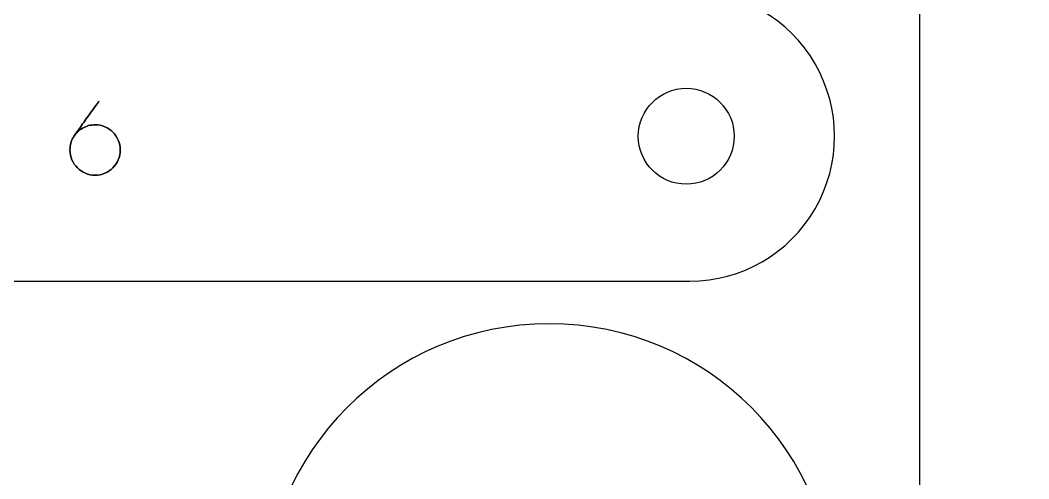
# Model space of a CAD drawing. Header units: centimetres. Extents: x -26.3 to 6, y -21.9 to 0.4.
# Drawn here: x -6.615 to -3.827, y -5.829 to -4.563 of the extents above; entities that cross this region are included whole.
import ezdxf

# ---------------------------------------------------------------- set-up
doc = ezdxf.new("R2010")
doc.units = ezdxf.units.CM
doc.header["$MEASUREMENT"] = 0
doc.layers.add('Layer 1', color=7, linetype='Continuous')

msp = doc.modelspace()

# ---------------------------------------------------------------- linework, layer by layer
at = {"layer": 'Layer 1', "lineweight": -3}
for points, knots in [([(-4.12828, -14.70126), (-4.12828, -14.70126), (-4.1283, -14.71581), (-4.1283, -14.71581), (-4.1283, -14.71581), (-4.1283, -14.98103), (-4.02293, -15.22084), (-3.83539, -15.40837), (-3.83539, -15.40837), (-3.64786, -15.59591), (-3.3935, -15.70126), (-3.12828, -15.70126), (-3.12828, -15.70126), (-3.12828, -15.70126), (4.37172, -15.70126), (4.37172, -15.70126), (4.37172, -15.70126), (4.63693, -15.70126), (4.89129, -15.59591), (5.07882, -15.40837), (5.07882, -15.40837), (5.26635, -15.22084), (5.37172, -14.96648), (5.37172, -14.70127), (5.37172, -14.70127), (5.37172, -14.70126), (5.37172, -2.29126), (5.37172, -2.29126), (5.37172, -2.29126), (5.37172, -1.73898), (4.924, -1.29127), (4.37172, -1.29127), (4.37172, -1.29127), (4.37172, -1.29126), (-3.12828, -1.29126), (-3.12828, -1.29127), (-3.12828, -1.29127), (-3.3935, -1.29127), (-3.64786, -1.39662), (-3.83539, -1.58416), (-3.83539, -1.58416), (-4.02293, -1.77169), (-4.12828, -2.02605), (-4.12828, -2.29126), (-4.12828, -2.29126), (-4.12828, -2.29126), (-4.12828, -14.70126), (-4.12828, -14.70126)], [0, 0, 0, 0, 0.0769231, 0.0769231, 0.0769231, 0.0769231, 0.1538462, 0.1538462, 0.1538462, 0.1538462, 0.2307692, 0.2307692, 0.2307692, 0.2307692, 0.3076923, 0.3076923, 0.3076923, 0.3076923, 0.3846154, 0.3846154, 0.3846154, 0.3846154, 0.4615385, 0.4615385, 0.4615385, 0.4615385, 0.5384615, 0.5384615, 0.5384615, 0.5384615, 0.6153846, 0.6153846, 0.6153846, 0.6153846, 0.6923077, 0.6923077, 0.6923077, 0.6923077, 0.7692308, 0.7692308, 0.7692308, 0.7692308, 0.8461538, 0.8461538, 0.8461538, 0.8461539, 1, 1, 1, 1]), ([(-7.7653, -4.28266), (-7.7653, -4.28266), (-7.77836, -4.27119), (-7.77836, -4.27119), (-7.77836, -4.27119), (-7.57616, -4.42594), (-7.38377, -4.48311), (-7.21442, -4.48311), (-7.21442, -4.48311), (-7.21442, -4.48311), (-4.7642, -4.48311), (-4.7642, -4.48311), (-4.7642, -4.48311), (-4.62129, -4.48311), (-4.48924, -4.55935), (-4.41778, -4.6831), (-4.41778, -4.6831), (-4.34633, -4.80686), (-4.34633, -4.95935), (-4.41778, -5.08311), (-4.41778, -5.08311), (-4.48924, -5.20687), (-4.62129, -5.28311), (-4.7642, -5.28311), (-4.7642, -5.28311), (-4.7642, -5.28311), (-7.19952, -5.28311), (-7.19952, -5.28311), (-7.19952, -5.28311), (-7.36887, -5.28311), (-7.56172, -5.33166), (-7.76392, -5.48641), (-7.76392, -5.48641), (-7.89143, -5.60187), (-8.06738, -5.67552), (-8.29179, -5.67552), (-8.29179, -5.67552), (-8.72828, -5.67552), (-9.08217, -5.32164), (-9.08215, -4.88513), (-9.08215, -4.88513), (-9.08215, -4.44864), (-8.72828, -4.09475), (-8.29176, -4.09477), (-8.29176, -4.09477), (-8.06821, -4.09477), (-7.8927, -4.16791), (-7.7653, -4.28266)], [0, 0, 0, 0, 0.0769231, 0.0769231, 0.0769231, 0.0769231, 0.1538462, 0.1538462, 0.1538462, 0.1538462, 0.2307692, 0.2307692, 0.2307692, 0.2307692, 0.3076923, 0.3076923, 0.3076923, 0.3076923, 0.3846154, 0.3846154, 0.3846154, 0.3846154, 0.4615385, 0.4615385, 0.4615385, 0.4615385, 0.5384615, 0.5384615, 0.5384615, 0.5384615, 0.6153846, 0.6153846, 0.6153846, 0.6153846, 0.6923077, 0.6923077, 0.6923077, 0.6923077, 0.7692308, 0.7692308, 0.7692308, 0.7692308, 0.8461538, 0.8461538, 0.8461538, 0.8461539, 1, 1, 1, 1]), ([(-4.77419, -5.01559), (-4.70101, -5.01562), (-4.64169, -4.95628), (-4.64169, -4.88312), (-4.64169, -4.88312), (-4.64169, -4.80993), (-4.70101, -4.75063), (-4.77419, -4.75063), (-4.77419, -4.75063), (-4.84737, -4.75062), (-4.90669, -4.80993), (-4.90669, -4.88311), (-4.90669, -4.88311), (-4.90669, -4.95628), (-4.84737, -5.01559), (-4.77419, -5.01559)], [0, 0, 0, 0, 0.2, 0.2, 0.2, 0.2, 0.4, 0.4, 0.4, 0.4, 0.6, 0.6, 0.6, 0.6, 1, 1, 1, 1]), ([(-6.39757, -4.78597), (-6.40943, -4.80272), (-6.42034, -4.81795), (-6.43031, -4.83168), (-6.43031, -4.83168), (-6.43445, -4.83752), (-6.43864, -4.84334), (-6.44287, -4.84918), (-6.44287, -4.84918), (-6.4471, -4.85502), (-6.45091, -4.86038), (-6.4543, -4.86527), (-6.4543, -4.86527), (-6.45769, -4.87017), (-6.4606, -4.8744), (-6.46305, -4.87797), (-6.46305, -4.87797), (-6.46549, -4.88155), (-6.46719, -4.88399), (-6.46813, -4.88531), (-6.46813, -4.88531), (-6.47452, -4.89585), (-6.47772, -4.90779), (-6.47772, -4.92115), (-6.47772, -4.92115), (-6.47772, -4.93075), (-6.47589, -4.93973), (-6.47222, -4.94811), (-6.47222, -4.94811), (-6.46855, -4.95647), (-6.46357, -4.96381), (-6.45726, -4.97012), (-6.45726, -4.97012), (-6.45096, -4.97641), (-6.44362, -4.98141), (-6.43525, -4.98508), (-6.43525, -4.98508), (-6.42688, -4.98875), (-6.41789, -4.99058), (-6.4083, -4.99058), (-6.4083, -4.99058), (-6.3987, -4.99058), (-6.38967, -4.98875), (-6.3812, -4.98508), (-6.3812, -4.98508), (-6.37274, -4.98141), (-6.36535, -4.97641), (-6.35905, -4.97012), (-6.35905, -4.97012), (-6.35275, -4.96381), (-6.34776, -4.95647), (-6.34409, -4.94811), (-6.34409, -4.94811), (-6.34042, -4.93973), (-6.33859, -4.93075), (-6.33859, -4.92115), (-6.33859, -4.92115), (-6.33859, -4.91156), (-6.34042, -4.90253), (-6.34409, -4.89406), (-6.34409, -4.89406), (-6.34776, -4.88559), (-6.35275, -4.87821), (-6.35905, -4.87191), (-6.35905, -4.87191), (-6.36535, -4.8656), (-6.37274, -4.86062), (-6.3812, -4.85695), (-6.3812, -4.85695), (-6.38967, -4.85328), (-6.3987, -4.85145), (-6.4083, -4.85145), (-6.4083, -4.85145), (-6.42071, -4.85145), (-6.43224, -4.85455), (-6.44287, -4.86076), (-6.44287, -4.86076), (-6.4535, -4.86697), (-6.46192, -4.87515), (-6.46813, -4.88531), (-6.46813, -4.88531), (-6.46192, -4.87515), (-6.4535, -4.86697), (-6.44287, -4.86076), (-6.44287, -4.86076), (-6.43224, -4.85455), (-6.42071, -4.85145), (-6.4083, -4.85145), (-6.4083, -4.85145), (-6.3987, -4.85145), (-6.38967, -4.85328), (-6.3812, -4.85695), (-6.3812, -4.85695), (-6.37274, -4.86062), (-6.36535, -4.8656), (-6.35905, -4.87191), (-6.35905, -4.87191), (-6.35275, -4.87821), (-6.34776, -4.88559), (-6.34409, -4.89406), (-6.34409, -4.89406), (-6.34042, -4.90253), (-6.33859, -4.91156), (-6.33859, -4.92115), (-6.33859, -4.92115), (-6.33859, -4.93075), (-6.34042, -4.93973), (-6.34409, -4.94811), (-6.34409, -4.94811), (-6.34776, -4.95647), (-6.35275, -4.96381), (-6.35905, -4.97012), (-6.35905, -4.97012), (-6.36535, -4.97641), (-6.37274, -4.98141), (-6.3812, -4.98508), (-6.3812, -4.98508), (-6.38967, -4.98875), (-6.3987, -4.99058), (-6.4083, -4.99058), (-6.4083, -4.99058), (-6.41789, -4.99058), (-6.42688, -4.98875), (-6.43525, -4.98508), (-6.43525, -4.98508), (-6.44362, -4.98141), (-6.45096, -4.97641), (-6.45726, -4.97012), (-6.45726, -4.97012), (-6.46357, -4.96381), (-6.46855, -4.95647), (-6.47222, -4.94811), (-6.47222, -4.94811), (-6.47589, -4.93973), (-6.47772, -4.93075), (-6.47772, -4.92115), (-6.47772, -4.92115), (-6.47772, -4.90779), (-6.47452, -4.89585), (-6.46813, -4.88531), (-6.46813, -4.88531), (-6.46719, -4.88399), (-6.46549, -4.88155), (-6.46305, -4.87797), (-6.46305, -4.87797), (-6.4606, -4.8744), (-6.45769, -4.87017), (-6.4543, -4.86527), (-6.4543, -4.86527), (-6.45091, -4.86038), (-6.4471, -4.85502), (-6.44287, -4.84918), (-6.44287, -4.84918), (-6.43864, -4.84334), (-6.43445, -4.83752), (-6.43031, -4.83168), (-6.43031, -4.83168), (-6.42034, -4.81795), (-6.40943, -4.80272), (-6.39757, -4.78597)], [0, 0, 0, 0, 0.0243902, 0.0243902, 0.0243902, 0.0243903, 0.0487805, 0.0487805, 0.0487805, 0.0487805, 0.0731707, 0.0731707, 0.0731707, 0.0731707, 0.097561, 0.097561, 0.097561, 0.097561, 0.1219512, 0.1219512, 0.1219512, 0.1219512, 0.1463415, 0.1463415, 0.1463415, 0.1463415, 0.1707317, 0.1707317, 0.1707317, 0.1707317, 0.195122, 0.195122, 0.195122, 0.195122, 0.2195122, 0.2195122, 0.2195122, 0.2195122, 0.2439024, 0.2439024, 0.2439024, 0.2439024, 0.2682927, 0.2682927, 0.2682927, 0.2682927, 0.2926829, 0.2926829, 0.2926829, 0.2926829, 0.3170732, 0.3170732, 0.3170732, 0.3170732, 0.3414634, 0.3414634, 0.3414634, 0.3414634, 0.3658537, 0.3658537, 0.3658537, 0.3658537, 0.3902439, 0.3902439, 0.3902439, 0.3902439, 0.4146341, 0.4146341, 0.4146341, 0.4146342, 0.4390244, 0.4390244, 0.4390244, 0.4390244, 0.4634146, 0.4634146, 0.4634146, 0.4634146, 0.4878049, 0.4878049, 0.4878049, 0.4878049, 0.5121951, 0.5121951, 0.5121951, 0.5121951, 0.5365854, 0.5365854, 0.5365854, 0.5365854, 0.5609756, 0.5609756, 0.5609756, 0.5609756, 0.5853659, 0.5853659, 0.5853659, 0.5853659, 0.6097561, 0.6097561, 0.6097561, 0.6097561, 0.6341463, 0.6341463, 0.6341463, 0.6341464, 0.6585366, 0.6585366, 0.6585366, 0.6585366, 0.6829268, 0.6829268, 0.6829268, 0.6829268, 0.7073171, 0.7073171, 0.7073171, 0.7073171, 0.7317073, 0.7317073, 0.7317073, 0.7317073, 0.7560976, 0.7560976, 0.7560976, 0.7560976, 0.7804878, 0.7804878, 0.7804878, 0.7804878, 0.804878, 0.804878, 0.804878, 0.8048781, 0.8292683, 0.8292683, 0.8292683, 0.8292683, 0.8536585, 0.8536585, 0.8536585, 0.8536585, 0.8780488, 0.8780488, 0.8780488, 0.8780488, 0.902439, 0.902439, 0.902439, 0.902439, 0.9268293, 0.9268293, 0.9268293, 0.9268293, 0.9512195, 0.9512195, 0.9512195, 0.9512195, 1, 1, 1, 1]), ([(-4.55169, -6.71902), (-4.55169, -6.71902), (-4.55499, -6.71334), (-4.55499, -6.71334), (-4.55499, -6.71334), (-4.55499, -6.71334), (-4.55504, -14.20675), (-4.55504, -14.20675), (-4.55504, -14.20675), (-4.55504, -14.53813), (-4.82362, -14.79882), (-5.15499, -14.79882), (-5.15499, -14.79882), (-5.48635, -14.79883), (-5.75498, -14.5302), (-5.75498, -14.19882), (-5.75498, -14.19882), (-5.75498, -14.19882), (-5.75498, -6.71334), (-5.75498, -6.71334), (-5.75498, -6.71334), (-5.75498, -6.71334), (-5.75544, -6.71764), (-5.75544, -6.71764), (-5.75544, -6.71764), (-5.87019, -6.59024), (-5.94333, -6.41473), (-5.94333, -6.19118), (-5.94333, -6.19118), (-5.94335, -5.75466), (-5.58946, -5.40079), (-5.15297, -5.40079), (-5.15297, -5.40079), (-4.71645, -5.40077), (-4.36258, -5.75466), (-4.36258, -6.19115), (-4.36258, -6.19115), (-4.36258, -6.41556), (-4.43623, -6.59151), (-4.55169, -6.71902)], [0, 0, 0, 0, 0.0909091, 0.0909091, 0.0909091, 0.0909091, 0.1818182, 0.1818182, 0.1818182, 0.1818182, 0.2727273, 0.2727273, 0.2727273, 0.2727273, 0.3636364, 0.3636364, 0.3636364, 0.3636364, 0.4545455, 0.4545455, 0.4545455, 0.4545455, 0.5454545, 0.5454545, 0.5454545, 0.5454546, 0.6363636, 0.6363636, 0.6363636, 0.6363636, 0.7272727, 0.7272727, 0.7272727, 0.7272727, 0.8181818, 0.8181818, 0.8181818, 0.8181818, 1, 1, 1, 1])]:
    msp.add_open_spline(points, degree=3, knots=knots, dxfattribs=at)

doc.saveas('drawing.dxf')
